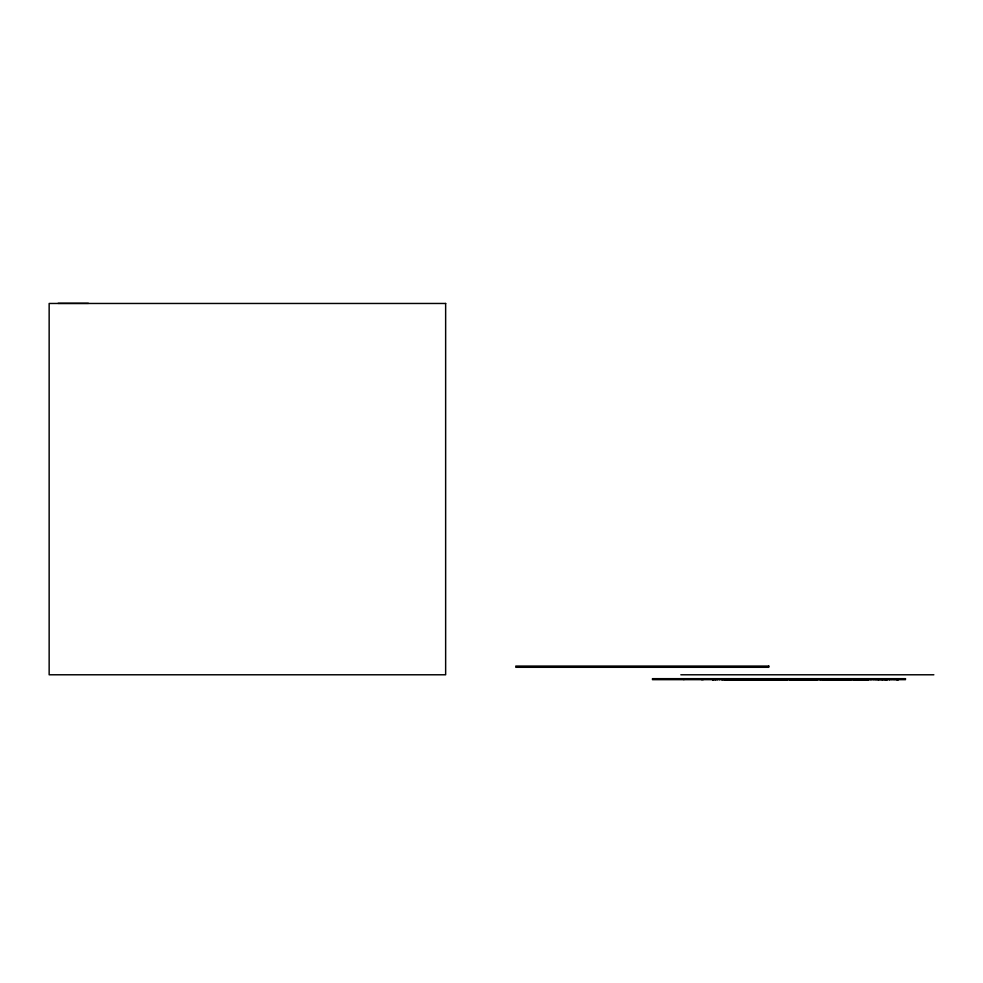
<?xml version="1.0" encoding="UTF-8"?>
<svg xmlns="http://www.w3.org/2000/svg" width="983" height="983" viewBox="0 0 983 983"><rect width="100%" height="100%" fill="white"/><g stroke="black" fill="none" stroke-linecap="round" stroke-linejoin="round"><path stroke-width="1.47" d="M58.071 303.342L88.409 303.342M680.838 674.78L933.85 674.78M898.351 678.675L898.351 679.658M898.106 678.675L898.106 679.658M897.811 678.675L897.811 679.658M897.454 678.675L897.454 679.658M897.282 678.675L897.282 679.658M896.533 678.675L896.533 679.658M896.115 678.675L896.115 679.658M894.714 678.675L894.8 679.658M893.08 678.675L893.08 679.658M891.09 678.675L891.09 679.658M889.64 678.675L889.64 679.658M889.234 678.675L889.234 679.658M887.391 678.675L887.391 679.658M886.985 679.658L886.924 678.675L886.863 679.658M886.543 678.675L886.543 679.658M886.199 678.675L886.199 679.658M886.027 678.675L886.027 679.658M885.83 679.658L885.671 678.675L885.646 679.658M884.553 678.675L884.553 679.658M884.295 678.675L884.295 679.658M883.57 678.675L883.57 679.658M882.931 678.675L882.832 679.658M882.39 678.675L882.39 679.658M882.316 678.675L882.255 679.658M881.26 678.675L881.26 679.658M881.112 678.675L881.112 679.658M880.129 678.675L880.129 679.658M879.183 678.675L879.183 679.658M878.814 678.675L878.814 679.658M878.433 678.675L878.433 679.658M877.807 678.675L877.807 679.658M877.241 678.675L877.168 679.658M876.295 678.675L876.295 679.658M875.312 678.675L875.398 679.658M874.157 678.675L874.157 679.658M873.088 678.675L873.088 679.658M871.135 678.675L871.135 679.658M870.791 678.675L870.791 679.658M868.886 679.658L868.861 678.675L868.763 679.658M868.542 678.675L868.591 679.658M868.296 678.675L868.259 679.658L868.05 678.675M867.989 679.658L867.842 678.675L867.706 679.658M867.559 678.675L867.436 679.658M867.399 678.675L867.301 679.658M867.018 678.675L867.19 679.658M866.859 678.675L866.859 679.658M866.662 678.675L866.65 679.658L866.465 678.675M866.097 678.675L866.195 679.658M865.826 678.675L865.826 679.658M865.618 678.675L865.642 679.658M865.409 679.658L865.409 678.675L865.237 679.658M865.089 678.675L864.966 679.658M864.856 678.675L864.794 679.658L864.708 678.675M864.45 678.675L864.389 679.658M864.352 678.675L864.192 679.658L864.008 678.675M863.799 678.675L863.824 679.658M863.664 678.675L863.688 679.658M863.516 679.658L863.393 678.675L863.197 679.658M863.086 678.675L862.988 679.658M862.779 678.675L862.89 679.658M862.533 678.675L862.681 679.658M862.496 678.675L862.447 679.658M862.202 679.658L862.189 678.675L861.956 679.658M861.772 678.675L861.686 679.658M861.501 678.675L861.55 679.658M861.341 678.675L861.317 679.658M861.268 678.675L861.219 679.658M860.911 679.658L860.961 678.675L860.801 679.658M860.555 678.675L860.567 679.658M860.309 679.658L860.26 678.675L860.137 679.658M860.027 678.675L859.916 679.658M859.744 678.675L859.707 679.658M859.511 679.658L859.584 678.675L859.277 679.658M859.13 678.675L859.167 679.658M858.859 678.675L858.982 679.658M858.798 678.675L858.798 679.658M858.614 678.675L858.589 679.658M858.331 678.675L858.331 679.658M858.134 678.675L858.171 679.658M857.815 678.675L857.913 679.658M857.643 678.675L857.729 679.658M857.581 678.675L857.459 679.658M857.299 678.675L857.237 679.658M857.041 678.675L857.053 679.658M856.893 678.675L856.93 679.658M856.746 678.675L856.721 679.658M856.525 678.675L856.476 679.658M856.316 678.675L856.316 679.658M856.132 678.675L856.132 679.658M855.898 678.675L855.763 679.658M855.603 679.658L855.591 678.675L855.443 679.658M855.173 678.675L855.284 679.658M855.112 678.675L854.927 679.658L854.78 678.675M854.571 678.675L854.657 679.658M854.338 678.675L854.51 679.658M854.129 678.675L854.153 679.658L853.944 678.675M853.699 678.675L853.883 679.658M853.514 678.675L853.649 679.658M853.428 678.675L853.428 679.658M853.17 678.675L853.244 679.658M852.912 678.675L852.974 679.658M852.617 678.675L852.617 679.658M851.315 679.658L851.278 678.675L851.131 679.658M851.008 678.675L850.86 679.658M850.774 678.675L850.737 679.658M850.59 678.675L850.614 679.658M850.418 678.675L850.27 679.658M850.098 678.675L850.062 679.658M849.939 678.675L849.939 679.658M849.717 678.675L849.631 679.658M849.533 678.675L849.533 679.658M849.373 678.675L849.275 679.658M849.091 678.675L849.066 679.658M848.845 678.675L848.968 679.658M848.612 679.658L848.624 678.675L848.39 679.658M848.292 678.675L848.366 679.658M848.132 679.658L848.046 678.675L847.788 679.658M847.592 678.675L847.272 679.658M847.002 678.675L847.039 679.658M846.928 678.675L846.941 679.658M846.732 678.675L846.584 679.658M846.474 678.675L846.375 679.658L846.24 678.675M846.007 678.675L846.117 679.658M845.896 678.675L845.847 679.658M845.65 678.675L845.699 679.658M845.392 678.675L845.343 679.658M845.122 678.675L845.183 679.658M844.95 678.675L845.097 679.658M844.815 678.675L844.753 679.658M844.68 678.675L844.667 679.658M844.397 678.675L844.422 679.658M844.262 678.675L844.164 679.658M843.905 679.658L843.918 678.675L843.746 679.658M843.512 678.675L843.586 679.658M843.353 678.675L843.353 679.658M843.217 678.675L843.242 679.658M843.045 678.675L842.91 679.658M842.714 678.675L842.836 679.658M842.615 678.675L842.505 679.658M842.32 678.675L842.284 679.658M842.112 678.675L842.112 679.658M842.013 678.675L842.013 679.658M841.706 678.675L841.817 679.658M841.571 678.675L841.571 679.658M841.215 678.675L841.215 679.658M841.03 678.675L841.067 679.658M840.993 678.675L840.895 679.658M840.735 679.658L840.625 678.675L840.514 679.658M840.207 679.658L840.207 678.675L840.035 679.658M839.912 678.675L839.814 679.658M839.605 678.675L839.715 679.658M839.482 679.658L839.396 678.675L839.199 679.658M839.101 678.675L839.113 679.658M838.868 678.675L838.757 679.658M838.745 678.675L838.634 679.658M838.315 678.675L838.143 679.658M838.008 678.675L838.057 679.658M837.921 678.675L837.885 679.658M837.553 678.675L837.577 679.658M837.369 678.675L837.43 679.658L837.172 678.675M837 678.675L837.025 679.658M836.852 678.675L836.84 679.658M836.668 678.675L836.631 679.658M836.459 678.675L836.349 679.658M836.201 678.675L836.201 679.658M835.931 678.675L836.066 679.658M835.71 679.658L835.771 678.675L835.611 679.658M835.427 679.658L835.28 678.675L835.169 679.658M834.936 678.675L834.972 679.658M834.714 678.675L834.776 679.658M834.579 678.675L834.456 679.658L834.444 678.675M834.162 678.675L834.211 679.658M833.965 678.675L833.903 679.658M833.658 678.675L833.719 679.658M833.486 678.675L833.621 679.658M833.265 678.675L833.24 679.658M833.117 678.675L833.031 679.658M832.896 678.675L832.834 679.658M832.699 678.675L832.699 679.658L832.466 678.675M832.343 678.675L832.404 679.658M832.097 678.675L832.097 679.658M831.95 678.675L831.888 679.658M831.667 678.675L831.606 679.658L831.458 678.675M831.188 678.675L831.311 679.658M831.102 678.675L831.139 679.658M830.942 678.675L830.819 679.658M830.598 678.675L830.623 679.658M830.512 678.675L830.549 679.658M830.156 678.675L830.291 679.658M829.971 678.675L830.107 679.658M829.836 678.675L829.861 679.658M829.738 678.675L829.554 679.658M829.345 678.675L829.455 679.658M829.222 678.675L829.16 679.658M829.074 678.675L829.001 679.658L828.792 678.675M828.608 678.675L828.558 679.658M828.386 678.675L828.386 679.658L828.239 678.675M828.042 678.675L827.969 679.658M827.747 678.675L827.809 679.658M827.219 678.675L827.256 679.658M826.875 678.675L826.924 679.658M826.789 679.658L826.703 678.675L826.605 679.658M826.31 678.675L826.31 679.658M825.904 678.675L825.904 679.658M825.745 678.675L825.745 679.658M825.462 678.675L825.462 679.658M825.253 678.675L825.253 679.658M825.155 678.675L825.155 679.658M824.848 678.675L824.848 679.658M824.098 678.675L824.098 679.658M823.815 678.675L823.815 679.658M823.791 678.675L823.791 679.658M823.373 678.675L823.263 679.658M823.127 678.675L823.176 679.658M822.587 678.675L822.587 679.658M822.255 678.675L822.255 679.658M822.095 678.675L822.095 679.658M821.714 678.675L821.641 679.658M820.977 678.675L820.977 679.658M820.461 679.658L820.387 678.675L820.227 679.658M820.006 678.675L820.055 679.658M819.785 678.675L819.785 679.658M818.163 678.675L818.163 679.658M817.954 678.675L817.917 679.658L817.782 678.675M817.217 678.675L817.131 679.658M816.934 678.675L816.934 679.658M816.75 678.675L816.689 679.658L816.443 678.675M816.406 678.675L816.431 679.658M816.222 678.675L816.148 679.658M815.865 678.675L815.976 679.658M815.743 678.675L815.657 679.658L815.546 678.675M815.3 679.658L815.3 678.675L815.165 679.658M814.821 678.675L814.907 679.658M814.489 678.675L814.502 679.658M813.985 678.675L814.047 679.658M813.58 679.658L813.58 678.675L813.445 679.658M813.052 678.675L812.953 679.658L812.929 678.675M812.585 679.658L812.585 678.675L812.376 679.658M812.204 678.675L812.241 679.658M812.069 679.658L811.933 678.675L811.86 679.658M811.712 678.675L811.54 679.658M811.516 678.675L811.479 679.658M811.147 678.675L811.159 679.658M810.987 678.675L810.926 679.658M810.901 679.658L810.742 678.675L810.606 679.658M810.311 678.675L810.496 679.658M810.225 679.658L810.115 678.675L809.906 679.658M809.685 678.675L809.709 679.658M809.39 678.675L809.439 679.658M809.193 678.675L809.156 679.658M808.862 678.675L808.948 679.658M808.677 678.675L808.702 679.658M808.567 678.675L808.518 679.658M808.272 678.675L808.272 679.658M808.038 679.658L808.087 678.675L807.891 679.658M807.731 678.675L807.657 679.658L807.596 678.675M807.399 678.675L807.326 679.658M807.018 679.658L807.006 678.675L806.822 679.658M806.711 678.675L806.638 679.658M806.465 678.675L806.416 679.658M806.244 678.675L806.207 679.658L806.121 678.675M805.839 679.658L805.777 678.675L805.618 679.658M805.569 678.675L805.421 679.658M805.286 678.675L805.188 679.658L805.016 678.675M804.794 678.675L804.868 679.658M804.647 678.675L804.598 679.658M804.438 678.675L804.352 679.658M804.205 678.675L804.291 679.658M804.069 678.675L803.983 679.658L803.824 678.675M803.529 678.675L803.725 679.658M803.308 678.675L803.136 679.658M803.013 678.675L802.914 679.658M802.804 678.675L802.841 679.658M802.693 678.675L802.644 679.658M802.312 678.675L802.447 679.658M802.226 678.675L802.288 679.658M801.931 678.675L802.054 679.658M801.796 678.675L801.845 679.658M801.489 678.675L801.575 679.658M801.354 678.675L801.28 679.658M801.096 678.675L801.194 679.658M801.01 678.675L801.01 679.658M800.678 678.675L800.813 679.658M800.469 678.675L800.629 679.658M800.346 678.675L800.395 679.658M800.174 678.675L800.064 679.658M799.904 678.675L799.892 679.658M799.818 678.675L799.658 679.658M799.609 678.675L799.511 679.658L799.29 678.675M799.167 678.675L799.216 679.658M799.019 678.675L798.958 679.658M798.749 678.675L798.761 679.658M798.307 678.675L798.307 679.658M798.049 678.675L798.012 679.658M797.766 678.675L797.692 679.658M797.52 678.675L797.397 679.658M797.152 678.675L797.102 679.658M796.857 678.675L796.881 679.658M796.66 678.675L796.66 679.658M796.353 678.675L796.181 679.658M796.009 678.675L796.107 679.658M795.947 678.675L795.812 679.658L795.628 678.675M794.94 678.675L795.124 679.658M794.854 678.675L794.878 679.658M794.473 678.675L794.375 679.658M794.276 679.658L794.153 678.675L794.018 679.658M793.809 678.675L793.809 679.658M793.65 678.675L793.613 679.658M793.392 678.675L793.33 679.658M793.121 678.675L793.109 679.658M792.998 678.675L792.962 679.658M792.753 678.675L792.79 679.658M792.507 678.675L792.507 679.658M792.114 678.675L792.187 679.658M791.954 678.675L791.905 679.658M791.708 678.675L791.745 679.658M791.585 678.675L791.61 679.658M791.02 678.675L790.86 679.658M790.676 678.675L790.676 679.658M790.565 678.675L790.565 679.658M790.086 678.675L790.086 679.658M789.828 678.675L789.976 679.658M789.681 678.675L789.742 679.658M789.41 678.675L789.546 679.658M788.673 678.675L788.771 679.658M787.788 678.675L787.85 679.658M787.604 678.675L787.666 679.658M787.53 678.675L787.457 679.658M787.334 678.675L787.334 679.658M787.1 678.675L787.1 679.658M786.793 678.675L786.867 679.658M786.732 678.675L786.67 679.658M786.486 678.675L786.351 679.658M786.191 678.675L786.191 679.658M785.81 678.675L785.859 679.658M785.663 679.658L785.54 678.675L785.306 679.658M785.134 678.675L785.184 679.658M785.036 678.675L784.913 679.658L784.876 678.675M784.508 678.675L784.508 679.658M784.311 678.675L784.311 679.658M784.09 678.675L784.115 679.658M783.93 678.675L783.918 679.658M783.734 679.658L783.684 678.675L783.488 679.658M783.414 678.675L783.402 679.658M783.218 679.658L783.095 678.675L783.033 679.658M782.701 678.675L782.701 679.658M782.517 678.675L782.517 679.658M782.333 679.658L782.296 678.675L782.198 679.658M781.829 678.675L782.013 679.658M781.645 678.675L781.768 679.658M781.473 678.675L781.522 679.658M781.399 678.675L781.276 679.658M781.104 678.675L781.104 679.658M780.994 678.675L780.957 679.658M780.649 678.675L780.649 679.658M780.49 678.675L780.502 679.658M780.232 678.675L780.318 679.658M780.035 679.658L780.023 678.675L779.912 679.658M779.703 678.675L779.716 679.658M779.408 678.675L779.544 679.658M778.843 678.675L778.757 679.658L778.72 678.675M778.376 678.675L778.376 679.658M778.327 679.658L778.167 678.675L777.983 679.658M777.762 678.675L777.75 679.658M777.578 678.675L777.627 679.658M777.418 678.675L777.381 679.658L777.135 678.675M777.037 678.675L776.951 679.658L776.803 678.675M776.521 678.675L776.595 679.658M776.373 678.675L776.472 679.658M776.201 678.675L776.103 679.658L775.956 678.675M775.808 679.658L775.685 678.675L775.648 679.658M775.28 678.675L775.427 679.658M775.132 678.675L775.194 679.658M775.022 678.675L775.022 679.658M774.801 678.675L774.776 679.658M774.543 678.675L774.53 679.658M774.248 678.675L774.444 679.658M774.1 678.675L774.199 679.658M774.002 678.675L773.904 679.658M773.793 678.675L773.793 679.658M773.51 678.675L773.56 679.658M773.314 678.675L773.388 679.658M773.068 678.675L773.154 679.658M772.908 678.675L772.835 679.658M772.687 678.675L772.785 679.658M772.515 678.675L772.429 679.658M772.159 679.658L772.024 678.675L771.962 679.658M771.63 678.675L771.63 679.658M771.532 678.675L771.446 679.658M771.028 678.675L771.09 679.658M770.93 678.675L770.819 679.658M770.746 678.675L770.746 679.658M770.463 678.675L770.525 679.658M770.254 678.675L770.328 679.658M770.131 678.675L770.033 679.658L769.836 678.675M769.542 678.675L769.615 679.658M769.406 678.675L769.406 679.658M769.271 678.675L769.271 679.658M769.025 678.675L769.099 679.658M768.89 678.675L768.89 679.658M768.534 678.675L768.694 679.658M768.313 679.658L768.337 678.675L768.116 679.658M767.993 678.675L767.956 679.658M767.797 678.675L767.723 679.658L767.588 678.675M767.428 678.675L767.305 679.658M767.109 678.675L767.109 679.658L766.875 678.675M766.605 678.675L766.531 679.658M766.261 678.675L766.273 679.658M766.199 678.675L766.162 679.658M766.052 678.675L766.052 679.658M765.708 678.675L765.794 679.658M765.585 678.675L765.56 679.658M765.29 678.675L765.413 679.658M765.155 678.675L765.155 679.658M764.872 678.675L764.848 679.658M764.823 678.675L764.737 679.658M764.541 678.675L764.541 679.658M764.209 678.675L764.209 679.658M763.705 678.675L763.73 679.658M763.422 678.675L763.496 679.658M763.275 678.675L763.213 679.658L763.103 678.675M762.845 679.658L762.808 678.675L762.599 679.658M762.501 678.675L762.439 679.658M762.353 678.675L762.218 679.658M762.108 679.658L761.96 678.675L761.96 679.658M761.628 678.675L761.628 679.658M761.542 679.658L761.37 678.675L761.297 679.658M761.002 678.675L761.026 679.658M760.879 678.675L760.879 679.658M760.707 678.675L760.633 679.658M760.387 678.675L760.387 679.658M760.191 678.675L760.166 679.658M759.982 678.675L760.043 679.658M759.798 678.675L759.798 679.658M759.417 678.675L759.392 679.658M758.925 678.675L759.011 679.658M758.741 678.675L758.716 679.658M758.544 679.658L758.52 678.675L758.421 679.658M758.249 678.675L758.188 679.658M758.04 678.675L758.04 679.658M757.733 678.675L757.746 679.658M757.574 678.675L757.549 679.658M757.451 678.675L757.352 679.658M757.18 678.675L757.168 679.658M756.947 678.675L756.935 679.658M756.689 678.675L756.689 679.658M756.492 678.675L756.554 679.658M756.332 678.675L756.332 679.658M756.16 679.658L756.05 678.675L755.927 679.658M755.78 678.675L755.632 679.658M755.411 678.675L755.571 679.658M755.214 678.675L755.3 679.658M755.055 678.675L755.091 679.658M754.932 678.675L754.932 679.658M754.772 679.658L754.588 678.675L754.526 679.658M754.231 678.675L754.219 679.658M754.096 678.675L753.986 679.658M753.826 678.675L753.875 679.658M753.715 678.675L753.728 679.658M753.433 679.658L753.396 678.675L753.162 679.658M753.052 678.675L753.125 679.658M752.806 678.675L752.818 679.658M752.56 678.675L752.536 679.658M752.462 678.675L752.413 679.658M752.302 678.675L752.13 679.658M751.921 678.675L751.983 679.658M751.921 678.675L751.454 679.658M751.282 678.675L751.209 679.658M751.061 678.675L751 679.658M750.828 678.675L750.717 679.658M750.656 678.675L750.545 679.658M750.324 678.675L750.324 679.658M750.152 678.675L750.226 679.658M750.054 678.675L750.041 679.658M749.808 678.675L749.783 679.658M749.525 678.675L749.476 679.658M748.911 678.675L748.985 679.658M748.702 679.658L748.677 678.675L748.604 679.658M748.432 678.675L748.272 679.658M748.149 678.675L748.174 679.658M748.014 679.658L747.891 678.675L747.67 679.658M747.608 678.675L747.547 679.658M747.313 678.675L747.215 679.658M747.129 678.675L747.129 679.658M746.871 678.675L746.92 679.658M746.65 678.675L746.711 679.658M746.539 678.675L746.564 679.658M746.195 678.675L746.294 679.658M746.011 678.675L746.146 679.658M745.9 678.675L745.876 679.658M745.692 678.675L745.778 679.658M745.556 678.675L745.519 679.658M745.188 678.675L745.323 679.658M745.089 678.675L745.089 679.658M744.856 678.675L744.893 679.658M744.659 678.675L744.684 679.658M744.524 678.675L744.524 679.658M744.303 678.675L744.291 679.658M744.119 678.675L744.131 679.658M743.762 678.675L743.848 679.658M743.615 679.658L743.59 678.675L743.369 679.658M743.259 678.675L742.779 679.658M742.521 678.675L742.521 679.658M742.362 679.658L742.325 678.675L742.116 679.658M742.079 678.675L742.079 679.658M741.858 679.658L741.772 678.675L741.661 679.658M741.452 678.675L741.477 679.658M741.194 678.675L741.121 679.658M741.022 678.675L741.01 679.658M740.85 678.675L740.727 679.658M740.617 679.658L740.543 678.675L740.371 679.658M740.211 678.675L740.162 679.658M739.671 678.675L739.83 679.658M739.376 678.675L739.376 679.658M739.204 678.675L739.204 679.658M738.958 679.658L738.823 678.675L738.651 679.658M738.54 678.675L738.54 679.658M738.356 678.675L738.356 679.658M738.159 678.675L738.159 679.658M737.901 678.675L737.901 679.658M737.778 678.675L737.717 679.658M737.496 678.675L737.434 679.658M737.373 678.675L737.275 679.658M737.139 679.658L736.98 678.675L736.881 679.658M736.722 678.675L736.66 679.658M736.5 678.675L736.488 679.658M736.255 678.675L736.193 679.658M735.96 678.675L735.96 679.658M735.886 678.675L735.874 679.658M735.173 678.675L735.247 679.658M734.866 678.675L734.866 679.658M734.375 678.675L734.375 679.658M734.154 678.675L734.203 679.658M734.08 678.675L734.043 679.658M733.711 678.675L733.896 679.658M733.539 678.675L733.49 679.658M733.465 678.675L733.367 679.658M733.085 678.675L733.269 679.658M732.925 678.675L733.035 679.658M732.79 678.675L732.728 679.658M732.482 678.675L732.532 679.658M732.396 678.675L732.31 679.658M731.733 678.675L731.708 679.658M731.512 678.675L731.487 679.658M731.426 678.675L731.266 679.658M731.008 678.675L731.008 679.658M730.713 678.675L730.664 679.658L730.553 678.675M730.185 678.675L730.185 679.658M729.951 678.675L729.951 679.658M729.669 678.675L729.669 679.658M729.361 678.675L729.214 679.658M728.981 678.675L728.981 679.658M728.759 678.675L728.759 679.658M728.415 678.675L728.047 679.658M727.739 678.675L727.653 679.658M727.445 678.675L727.445 679.658M727.199 679.658L727.162 678.675L727.064 679.658M726.781 678.675L726.781 679.658M726.621 678.675L726.548 679.658L726.351 678.675M726.179 678.675L726.191 679.658M726.019 678.675L725.97 679.658M725.687 678.675L725.651 679.658M725.429 678.675L725.429 679.658M725.196 678.675L725.208 679.658M724.962 678.675L724.95 679.658M724.778 678.675L724.704 679.658M724.532 678.675L724.483 679.658M724.152 678.675L724.152 679.658M723.82 678.675L723.82 679.658M723.156 678.675L723.156 679.658M722.53 678.675L722.53 679.658M721.94 678.675L721.94 679.658M721.62 678.675L721.78 679.658M719.433 678.675L719.433 679.658M717.479 678.675L717.479 679.658M716.767 678.675L716.767 679.658M715.71 678.675L715.71 679.658M715.55 678.675L715.55 679.658M714.752 678.675L714.752 679.658M713.953 678.675L713.916 679.658M713.695 678.675L713.695 679.658M713.289 678.675L713.289 679.658M712.859 678.675L712.859 679.658M712.7 678.675L712.7 679.658M712.552 678.675L712.442 679.658M703.177 678.675L703.177 679.658M701.997 678.675L701.997 679.658M701.936 678.675L701.936 679.658M683.849 678.675L683.849 679.658M445.643 303.464L49.15 303.464L49.15 674.78L445.643 674.78L445.643 303.464M768.804 666.069L515.805 666.069L515.805 667.297L768.804 667.297L768.804 666.069M905.466 678.675L652.466 678.675L652.466 679.658L905.466 679.658L905.466 678.675M824.7 679.658L824.7 678.675L824.602 679.658M795.382 679.658L795.382 678.675L795.296 679.658M779.175 679.658L779.2 678.675L779.15 679.658M764.024 679.658L764.024 678.675L763.938 679.658M749.267 679.658L749.267 678.675L749.181 679.658M735.591 679.658L735.579 678.675L735.505 679.658"/></g></svg>
